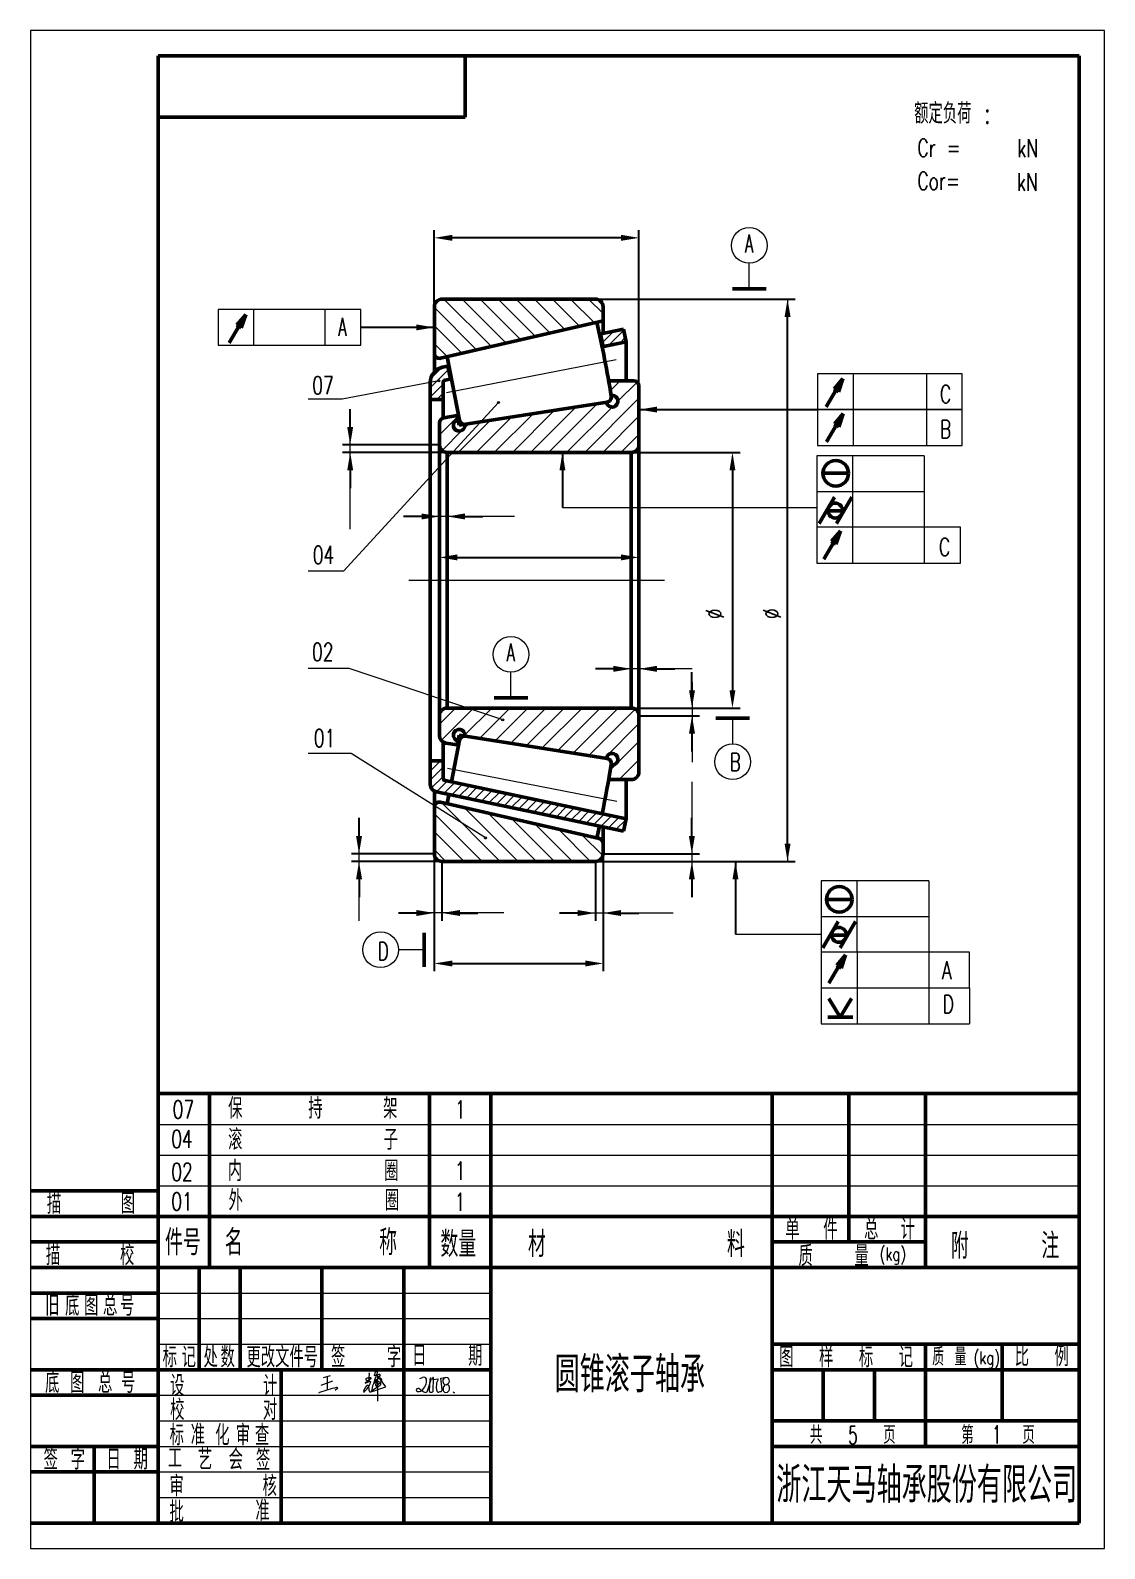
# Model space of a CAD drawing. Extents: x 1 to 543, y -84 to 298.
# Drawn here: x 332.9 to 542.9, y 1.2 to 298.2 of the extents above; entities that cross this region are included whole.
import ezdxf
from ezdxf.enums import TextEntityAlignment as Align

# ---------------------------------------------------------------- set-up
doc = ezdxf.new("R2010")
doc.units = 0
doc.header["$MEASUREMENT"] = 0
doc.layers.get('0').update_dxf_attribs({"linetype": 'CONTINUOUS', "lineweight": 20})
doc.layers.get('DEFPOINTS').update_dxf_attribs({"linetype": 'CONTINUOUS', "lineweight": 20})
for name, color, linetype, lineweight in [('1', 7, 'CONTINUOUS', 50), ('2', 7, 'CONTINUOUS', 15), ('3', 7, 'CONTINUOUS', 20), ('文字', 7, 'CONTINUOUS', 15), ('粗实线', 7, 'CONTINUOUS', 50)]:
    doc.layers.add(name, color=color, linetype=linetype, lineweight=lineweight)
doc.styles.add('HZ', font='txt.shx', dxfattribs={"width": 0.66, "bigfont": 'HZTXT.shx'})
doc.dimstyles.get("Standard").update_dxf_attribs({"dimtxt": 0.18, "dimasz": 0.18, "dimexe": 0.18, "dimexo": 0.0625, "dimgap": 0.09, "dimtad": 0, "dimtih": 1, "dimtoh": 1, "dimdec": 4, "dimzin": 0, "dimdsep": 46, "dimtxsty": 'Standard', "dimcen": 0.09, "dimadec": 0, "dimazin": 0, "dimtfac": 1, "dimtdec": 4, "dimtofl": 0, "dimtmove": 0, "dimatfit": 3, "dimfxl": 0, "dimtolj": 1, "dimtzin": 0, "dimarcsym": 0})
pattern_1 = [(45, (332.865, 1.1812), (-1.767767, 1.767767), [])]
pattern_2 = [(135, (332.865, 1.1812), (-1.767767, -1.767767), [])]

# ---------------------------------------------------------------- blocks, each defined once
blk = doc.blocks.new('BLK', base_point=(1, 0))
for points in [[(0, 0), (1, 0), (0, 0.15), (0, -0.15), (1, 0)], [(0, 0.07), (0.5, 0), (0, -0.07)]]:
    blk.add_lwpolyline(points)
blk = doc.blocks.new('*D11')
at = {"layer": '2', "color": 0, "lineweight": -2}
for p, q in [((412.83, 190.83), (412.83, 196.58)), ((451.83, 190.86), (451.83, 196.58)), ((416.33, 195.08), (448.33, 195.08))]:
    blk.add_line(p, q, dxfattribs=at)
at = {"layer": '2', "color": 0}
for points in [[(416.33, 195.66), (416.33, 194.5), (412.83, 195.08)], [(448.33, 195.66), (448.33, 194.5), (451.83, 195.08)]]:
    blk.add_solid(points, dxfattribs=at)
at = {"layer": 'DEFPOINTS', "color": 0}
for p in [(451.83, 195.08), (412.83, 190.83), (451.83, 190.86)]:
    blk.add_point(p, dxfattribs=at)
blk = doc.blocks.new('*D12')
at = {"layer": '2', "color": 0, "lineweight": -2}
for p, q in [((443.33, 245.61), (482.38, 245.61)), ((480.88, 139.11), (480.88, 242.11)), ((443.33, 135.61), (482.38, 135.61))]:
    blk.add_line(p, q, dxfattribs=at)
at = {"layer": '2', "color": 0}
for points in [[(480.3, 242.11), (481.47, 242.11), (480.88, 245.61)], [(480.3, 139.11), (481.47, 139.11), (480.88, 135.61)]]:
    blk.add_solid(points, dxfattribs=at)
at = {"layer": 'DEFPOINTS', "color": 0}
for p in [(443.33, 245.61), (480.88, 245.61), (443.33, 135.61)]:
    blk.add_point(p, dxfattribs=at)
blk = doc.blocks.new('*D13')
at = {"layer": '2', "color": 0, "lineweight": -2}
for p, q in [((397.11, 140.61), (397.11, 144.11)), ((411.83, 137.11), (395.61, 137.11)), ((413.33, 135.61), (395.61, 135.61)), ((397.11, 132.11), (397.11, 128.61))]:
    blk.add_line(p, q, dxfattribs=at)
at = {"layer": '2', "color": 0}
for points in [[(396.53, 140.61), (397.7, 140.61), (397.11, 137.11)], [(396.53, 132.11), (397.7, 132.11), (397.11, 135.61)]]:
    blk.add_solid(points, dxfattribs=at)
at = {"layer": 'DEFPOINTS', "color": 0}
for p in [(411.83, 137.11), (397.11, 135.61), (413.33, 135.61)]:
    blk.add_point(p, dxfattribs=at)
blk = doc.blocks.new('*D14')
at = {"layer": '2', "color": 0, "lineweight": -2}
for p, q in [((411.83, 137.11), (411.83, 114.15)), ((444.83, 137.11), (444.83, 114.15)), ((415.33, 115.65), (441.33, 115.65))]:
    blk.add_line(p, q, dxfattribs=at)
at = {"layer": '2', "color": 0}
for points in [[(415.33, 116.23), (415.33, 115.06), (411.83, 115.65)], [(441.33, 116.23), (441.33, 115.06), (444.83, 115.65)]]:
    blk.add_solid(points, dxfattribs=at)
at = {"layer": 'DEFPOINTS', "color": 0}
for p in [(411.83, 137.11), (444.83, 137.11), (444.83, 115.65)]:
    blk.add_point(p, dxfattribs=at)
blk = doc.blocks.new('*D15')
at = {"layer": '2', "color": 0, "lineweight": -2}
for p, q in [((411.83, 137.11), (411.83, 124.02)), ((413.33, 135.61), (413.33, 124.02)), ((408.33, 125.52), (404.83, 125.52)), ((416.83, 125.52), (420.33, 125.52))]:
    blk.add_line(p, q, dxfattribs=at)
at = {"layer": '2', "color": 0}
for points in [[(408.33, 126.11), (408.33, 124.94), (411.83, 125.52)], [(416.83, 126.11), (416.83, 124.94), (413.33, 125.52)]]:
    blk.add_solid(points, dxfattribs=at)
at = {"layer": 'DEFPOINTS', "color": 0}
for p in [(411.83, 137.11), (413.33, 135.61), (413.33, 125.52)]:
    blk.add_point(p, dxfattribs=at)
blk = doc.blocks.new('*D16')
at = {"layer": '2', "color": 0, "lineweight": -2}
for p, q in [((444.83, 137.11), (444.83, 124.01)), ((443.33, 135.61), (443.33, 124.01)), ((439.83, 125.51), (436.33, 125.51)), ((448.33, 125.51), (451.83, 125.51))]:
    blk.add_line(p, q, dxfattribs=at)
at = {"layer": '2', "color": 0}
for points in [[(439.83, 126.1), (439.83, 124.93), (443.33, 125.51)], [(448.33, 126.1), (448.33, 124.93), (444.83, 125.51)]]:
    blk.add_solid(points, dxfattribs=at)
at = {"layer": 'DEFPOINTS', "color": 0}
for p in [(444.83, 137.11), (443.33, 135.61), (444.83, 125.51)]:
    blk.add_point(p, dxfattribs=at)
blk = doc.blocks.new('*D17')
at = {"layer": '2', "color": 0, "lineweight": -2}
for p, q in [((462.18, 140.61), (462.18, 144.11)), ((444.83, 137.11), (463.68, 137.11)), ((443.33, 135.61), (463.68, 135.61)), ((462.18, 132.11), (462.18, 128.61))]:
    blk.add_line(p, q, dxfattribs=at)
at = {"layer": '2', "color": 0}
for points in [[(461.59, 140.61), (462.76, 140.61), (462.18, 137.11)], [(461.59, 132.11), (462.76, 132.11), (462.18, 135.61)]]:
    blk.add_solid(points, dxfattribs=at)
at = {"layer": 'DEFPOINTS', "color": 0}
for p in [(444.83, 137.11), (443.33, 135.61), (462.18, 135.61)]:
    blk.add_point(p, dxfattribs=at)
blk = doc.blocks.new('*D18')
at = {"layer": '2', "color": 0, "lineweight": -2}
for p, q in [((446.83, 173.29), (443.33, 173.29)), ((450.33, 165.61), (450.33, 174.79)), ((451.83, 164.11), (451.83, 174.79)), ((455.33, 173.29), (458.83, 173.29))]:
    blk.add_line(p, q, dxfattribs=at)
at = {"layer": '2', "color": 0}
for points in [[(446.83, 173.87), (446.83, 172.7), (450.33, 173.29)], [(455.33, 173.87), (455.33, 172.7), (451.83, 173.29)]]:
    blk.add_solid(points, dxfattribs=at)
at = {"layer": 'DEFPOINTS', "color": 0}
for p in [(451.83, 173.29), (450.33, 165.61), (451.83, 164.11)]:
    blk.add_point(p, dxfattribs=at)
blk = doc.blocks.new('*D19')
at = {"layer": '2', "color": 0, "lineweight": -2}
for p, q in [((462.2, 169.11), (462.2, 172.61)), ((450.4, 165.61), (463.7, 165.61)), ((451.83, 164.11), (463.7, 164.11)), ((462.2, 160.61), (462.2, 157.11))]:
    blk.add_line(p, q, dxfattribs=at)
at = {"layer": '2', "color": 0}
for points in [[(461.62, 169.11), (462.79, 169.11), (462.2, 165.61)], [(461.62, 160.61), (462.79, 160.61), (462.2, 164.11)]]:
    blk.add_solid(points, dxfattribs=at)
at = {"layer": 'DEFPOINTS', "color": 0}
for p in [(450.4, 165.61), (451.83, 164.11), (462.2, 164.11)]:
    blk.add_point(p, dxfattribs=at)
blk = doc.blocks.new('*D20')
at = {"layer": '2', "color": 0, "lineweight": -2}
for p, q in [((450.4, 215.61), (471.61, 215.61)), ((470.11, 212.11), (470.11, 169.11)), ((450.4, 165.61), (471.61, 165.61))]:
    blk.add_line(p, q, dxfattribs=at)
at = {"layer": '2', "color": 0}
for points in [[(469.53, 212.11), (470.69, 212.11), (470.11, 215.61)], [(469.53, 169.11), (470.69, 169.11), (470.11, 165.61)]]:
    blk.add_solid(points, dxfattribs=at)
at = {"layer": 'DEFPOINTS', "color": 0}
for p in [(450.4, 215.61), (450.4, 165.61), (470.11, 165.61)]:
    blk.add_point(p, dxfattribs=at)
blk = doc.blocks.new('*D21')
at = {"layer": '2', "color": 0, "lineweight": -2}
for p, q in [((395.39, 220.61), (395.39, 224.11)), ((412.83, 217.11), (393.89, 217.11)), ((414.33, 215.61), (393.89, 215.61)), ((395.39, 212.11), (395.39, 208.61))]:
    blk.add_line(p, q, dxfattribs=at)
at = {"layer": '2', "color": 0}
for points in [[(394.8, 220.61), (395.97, 220.61), (395.39, 217.11)], [(394.8, 212.11), (395.97, 212.11), (395.39, 215.61)]]:
    blk.add_solid(points, dxfattribs=at)
at = {"layer": 'DEFPOINTS', "color": 0}
for p in [(412.83, 217.11), (395.39, 215.61), (414.33, 215.61)]:
    blk.add_point(p, dxfattribs=at)
blk = doc.blocks.new('*D22')
at = {"layer": '2', "color": 0, "lineweight": -2}
for p, q in [((412.83, 217.11), (412.83, 201.59)), ((414.33, 215.61), (414.33, 201.59)), ((409.33, 203.09), (405.83, 203.09)), ((417.83, 203.09), (421.33, 203.09))]:
    blk.add_line(p, q, dxfattribs=at)
at = {"layer": '2', "color": 0}
for points in [[(409.33, 203.68), (409.33, 202.51), (412.83, 203.09)], [(417.83, 203.68), (417.83, 202.51), (414.33, 203.09)]]:
    blk.add_solid(points, dxfattribs=at)
at = {"layer": 'DEFPOINTS', "color": 0}
for p in [(412.83, 217.11), (414.33, 215.61), (414.33, 203.09)]:
    blk.add_point(p, dxfattribs=at)
blk = doc.blocks.new('*D23')
at = {"layer": '2', "color": 0, "lineweight": -2}
for p, q in [((411.83, 236.87), (411.83, 259.1)), ((451.83, 226.22), (451.83, 259.1)), ((448.33, 257.6), (415.33, 257.6))]:
    blk.add_line(p, q, dxfattribs=at)
at = {"layer": '2', "color": 0}
for points in [[(415.33, 258.18), (415.33, 257.01), (411.83, 257.6)], [(448.33, 258.18), (448.33, 257.01), (451.83, 257.6)]]:
    blk.add_solid(points, dxfattribs=at)
at = {"layer": 'DEFPOINTS', "color": 0}
for p in [(411.83, 257.6), (411.83, 236.87), (451.83, 226.22)]:
    blk.add_point(p, dxfattribs=at)

msp = doc.modelspace()

# ---------------------------------------------------------------- hatches: boundary and pattern name
at = {"layer": '2'}
h = msp.add_hatch(dxfattribs=at)
h.set_pattern_fill('ANSI31', color=256, scale=20, angle=90, style=0)
h.set_pattern_definition(pattern_2)
h.paths.add_polyline_path([(413.33468, 245.61316, 0.414213562), (411.83468, 244.11316), (411.83468, 235.00077, 0.184442026), (412.08922, 234.33422), (414.39799, 234.33422), (444.83468, 241.33467), (444.83468, 244.11316, 0.414213562), (443.33468, 245.61316)])
h = msp.add_hatch(dxfattribs=at)
h.set_pattern_fill('ANSI31', color=256, scale=20, style=0)
h.set_pattern_definition(pattern_1)
h.paths.add_polyline_path([(417.80461, 221.09676, -0.746675867), (415.83989, 220.16143), (412.96665, 216.49794, 0.295196801), (414.33468, 215.61316), (450.33468, 215.61316, 0.414213562), (451.83468, 217.11316), (451.83468, 228.61316, 0.414213562), (450.83468, 229.61316), (445.91912, 229.61316, -0.003225136), (446.40378, 226.75108, -2.433088025), (445.47175, 225.45557)])
h.paths.add_polyline_path([(415.83989, 220.16143, -0.58323559), (416.46808, 222.03425), (416.31734, 222.81316), (413.67902, 222.3974, 0.369141045), (412.83468, 221.40959), (412.83468, 217.11316, 0.106049598), (412.96665, 216.49794)])
h = msp.add_hatch(dxfattribs=at)
h.set_pattern_fill('ANSI31', color=256, scale=20, style=0)
h.set_pattern_definition(pattern_1)
h.paths.add_polyline_path([(445.47175, 155.77076, -2.433088025), (446.40378, 154.47524, -0.003225136), (445.91912, 151.61316), (450.33468, 151.61316, 0.414213562), (451.83468, 153.11316), (451.83468, 164.11316, 0.414213562), (450.33468, 165.61316), (418.35077, 165.61316), (425.01134, 163.37914, -0.849998862), (425.40096, 163.31554, -1), (425.00096, 163.31554, -0.081081746), (425.01134, 163.37914), (418.35077, 165.61316), (414.33468, 165.61316, 0.414213562), (412.83468, 164.11316), (412.83468, 160.24411, 0.369141045), (414.10118, 158.76239), (416.31734, 158.41316), (416.46808, 159.19208, -2.355860131), (417.80461, 160.12957)])
h = msp.add_hatch(dxfattribs=at)
h.set_pattern_fill('ANSI31', color=256, scale=20, angle=90, style=0)
h.set_pattern_definition(pattern_2)
h.paths.add_polyline_path([(413.05883, 147.20011, 0.409022326), (411.86426, 146.46697), (421.66561, 140.30552, -7.080668417), (421.63493, 140.19908, -0.141229604), (421.66561, 140.30552), (411.86426, 146.46697, 0.061031881), (411.83468, 146.22555), (411.83468, 137.11316, 0.414213562), (413.33468, 135.61316), (443.33468, 135.61316, 0.414213562), (444.83468, 137.11316), (444.83468, 139.09555, 0.349446823), (444.05883, 140.0701)])

# ---------------------------------------------------------------- linework, layer by layer
for p, q in [((400.28743, 35.67486), (400.04989, 35.04575)), ((389.69673, 33.16459), (391.98311, 33.99948)), ((390.19467, 34.64511), (391.55015, 35.03302)), ((390.88269, 34.90427), (390.9076, 32.22122)), ((399.47554, 34.45969), (398.32317, 33.56028)), ((398.32317, 33.56028), (399.19019, 33.87836)), ((398.95971, 33.79062), (398.46584, 34.18548)), ((399.11161, 35.43746), (398.95971, 33.79062)), ((399.68665, 31.91165), (402.34761, 32.8337)), ((400.04989, 35.04575), (400.28743, 35.1051)), ((400.29168, 33.68095), (400.22413, 33.64719)), ((401.23574, 35.10759), (400.29168, 33.68095)), ((400.71411, 35.04137), (400.71607, 33.63928)), ((402.34761, 32.8337), (400.71411, 35.04137)), ((400.71607, 33.63928), (400.715, 30.00584)), ((401.16084, 35.01692), (401.16084, 35.01692)), ((408.9743, 34.43929), (409.51652, 34.65604)), ((410.40058, 31.84726), (411.27812, 34.47833)), ((410.96183, 34.29295), (410.83407, 32.04939)), ((411.01658, 34.40239), (410.96183, 34.29295)), ((411.27812, 34.47833), (411.13186, 34.52705)), ((411.49111, 34.56656), (411.49111, 34.34767)), ((411.49111, 34.34767), (411.60061, 34.23823)), ((411.58236, 31.97643), (411.63712, 34.60304)), ((411.60061, 34.23823), (412.49492, 34.36591)), ((412.2394, 33.47214), (412.22115, 32.5966)), ((412.51317, 34.11055), (412.29416, 33.76398)), ((413.13371, 34.51184), (414.00487, 34.68615)), ((413.33447, 32.23179), (413.13371, 34.51184)), ((357.86488, 31.18117), (422.86483, 31.18117)), ((389.25159, 31.67646), (389.38772, 31.72617)), ((392.92089, 32.47524), (392.44335, 32.10403)), ((413.20671, 31.99467), (413.33447, 32.23179)), ((413.58093, 32.41951), (413.56089, 32.18419)), ((415.48809, 31.83051), (415.76186, 31.66634)), ((357.86488, 26.18117), (422.86483, 26.18117)), ((357.86488, 21.18117), (422.86483, 21.18117)), ((357.86488, 16.18117), (422.86483, 16.18117)), ((357.86488, 11.18117), (422.86483, 11.18117))]:
    msp.add_line(p, q)
for centre, radius, start, end in [((418.61925, 27.69669), 19.57483, 155.9855785, 167.0616906), ((400.56061, 35.5517), 0.29965, 104.5678325, 155.7329048), ((400.58478, 35.71375), 0.16213, 341.7540804, 127.8769993), ((392.81621, 32.56505), 0.13793, 319.371577, 130.6622652), ((400.34568, 31.35255), 2.42292, 137.0124048, 164.1275062), ((395.2839, 35.08607), 4.3238, 311.0887327, 341.1893868), ((398.55706, 34.29957), 0.14607, 108.9005078, 231.3566021), ((399.87783, 30.44203), 4.22345, 98.0146679, 108.9005078), ((398.7847, 32.87806), 0.24637, 50.3483882, 149.0956111), ((396.52972, 32.16548), 2.57541, 357.3547718, 20.5080306), ((398.95484, 35.41416), 0.15849, 8.4525573, 75.2151914), ((399.2416, 33.73822), 0.14927, 25.1165159, 110.1466896), ((399.3118, 34.46206), 0.16376, 359.1714359, 98.0146679), ((399.25978, 33.74674), 0.1292, 334.8834841, 25.1165159), ((412.69129, 14.36841), 21.95004, 121.6827134, 126.7739565), ((400.16914, 33.75723), 0.12301, 142.0603178, 296.5518119), ((401.5251, 32.70013), 1.84234, 97.9202994, 142.0603178), ((399.72484, 38.04966), 2.99782, 280.8166613, 287.7523891), ((400.89892, 33.15399), 0.55875, 146.2303749, 188.9941729), ((400.50147, 33.17068), 0.18621, 213.9675398, 354.8577194), ((401.00471, 33.21312), 0.62325, 92.3396666, 156.205066), ((400.27314, 37.75041), 2.58187, 278.1438691, 288.0077035), ((376.28854, 63.07936), 38.611, 309.1906386, 310.6533732), ((400.95594, 33.41475), 0.42174, 299.3725836, 86.8302727), ((401.09437, 35.14898), 0.14785, 296.7181922, 98.9713927), ((401.12315, 34.10135), 0.44869, 315.4460481, 70.7292572), ((406.7501, 34.86509), 3.78708, 312.8995645, 332.460007), ((409.78075, 34.18072), 0.54383, 16.1691007, 119.0694681), ((408.37944, 34.01547), 1.94953, 332.460007, 9.3488615), ((411.10241, 34.43865), 0.09318, 71.5750642, 202.902758), ((411.50687, 34.60222), 0.039, 246.154342, 1.1941956), ((411.59149, 34.60399), 0.04564, 358.8058044, 181.1941956), ((412.63412, 33.54914), 0.40216, 147.7091488, 191.0392829), ((412.5045, 34.29877), 0.06783, 339.2267202, 98.1253977), ((414.55945, 33.51926), 2.12999, 159.2267202, 163.8830539), ((414.31328, 33.93944), 0.81759, 126.6989745, 245.1596607), ((414.23356, 32.56017), 0.68974, 41.1882349, 195.3508845), ((414.12945, 33.84149), 0.81279, 70.3740262, 112.022584), ((413.45775, 34.85352), 1.75416, 293.5900447, 317.5757868), ((414.00333, 33.92399), 0.79113, 341.2844619, 59.7018298), ((413.75769, 32.62758), 1.06748, 307.1571451, 21.2451227), ((397.49719, 9.40923), 23.74467, 101.5909492, 109.9700076), ((397.65727, 31.94135), 0.36541, 348.9199235, 11.6616905), ((398.07908, 31.87005), 0.06322, 179.0259282, 317.3946354), ((399.41832, 32.09497), 0.31961, 188.7008982, 224.456308), ((399.30043, 31.97929), 0.15444, 224.456308, 309.5217625), ((399.12088, 32.19694), 0.4366, 309.5217625, 344.3994333), ((399.64295, 32.01609), 0.11321, 215.420078, 292.7068906), ((408.67105, 32.10376), 0.43642, 39.2816282, 162.217783), ((408.66077, 32.32719), 0.41519, 192.5394353, 247.1048652), ((408.80065, 32.65841), 0.77474, 247.1048652, 312.8995645), ((410.9633, 34.35479), 2.77837, 225.2955946, 244.4912331), ((410.08369, 32.29437), 0.54802, 234.6730877, 305.3269123), ((411.11672, 32.03329), 0.28311, 176.7408638, 283.0907307), ((396.64023, 94.28793), 64.19874, 283.0907307, 283.3751901), ((411.46276, 31.94973), 0.12255, 283.3751901, 12.5835602), ((413.57389, 32.5684), 1.35303, 178.8058266, 208.5522016), ((412.62519, 32.05218), 0.27298, 208.5522016, 288.9694749), ((413.37193, 29.87975), 2.02421, 97.8002648, 108.9694749), ((413.07982, 32.01213), 0.12809, 277.8002648, 352.1658628), ((414.08781, 32.25302), 0.53352, 161.8165184, 240.4493659), ((414.12945, 32.54239), 0.81279, 247.977416, 289.6259738)]:
    msp.add_arc(centre, radius, start, end)
at = {"layer": '1'}
for p, q in [((357.86488, 293.18117), (357.86488, 6.18117)), ((537.86488, 293.18117), (357.86488, 293.18117)), ((417.86488, 281.18117), (417.86488, 293.18117)), ((537.86488, 6.18117), (537.86488, 293.18117)), ((357.86488, 281.18117), (417.86488, 281.18117)), ((411.83468, 231.36918), (411.83468, 244.11316)), ((413.33468, 245.61316), (443.33468, 245.61316)), ((444.83468, 244.11316), (444.83468, 238.87583)), ((374.9688, 242.57544), (371.71386, 237.0456)), ((373.24438, 240.56369), (374.9688, 242.57544)), ((374.9688, 242.57544), (374.08983, 239.97234)), ((444.83468, 241.33467), (413.05883, 234.02622)), ((374.08983, 239.97234), (373.24438, 240.56369)), ((444.12084, 238.72562), (448.81383, 239.71316)), ((444.84812, 236.32709), (444.33332, 238.77351)), ((448.81383, 239.71316), (449.32863, 237.26674)), ((449.32863, 237.26674), (444.64278, 236.27578)), ((449.32863, 237.26674), (449.32863, 229.61316)), ((413.41615, 232.26446), (414.69085, 232.53269)), ((414.34459, 234.32194), (416.74716, 221.90717)), ((415.00176, 230.04655), (414.48697, 232.49297)), ((411.03391, 225.96316), (411.03391, 229.32875)), ((413.53391, 229.29157), (413.53391, 225.96316)), ((415.17259, 230.04344), (413.93046, 229.78075)), ((450.83468, 229.61316), (445.91908, 229.61316)), ((491.7037, 230.0492), (488.44876, 224.51936)), ((489.97928, 228.03745), (491.7037, 230.0492)), ((491.7037, 230.0492), (490.82473, 227.4461)), ((413.53391, 225.96316), (411.03391, 225.96316)), ((411.03391, 225.96316), (411.03391, 150.68037)), ((413.53391, 225.96316), (413.53391, 222.37454)), ((451.83468, 153.11316), (451.83468, 228.61316)), ((490.82473, 227.4461), (489.97928, 228.03745)), ((416.31734, 222.81316), (413.67902, 222.3974)), ((416.68368, 220.92016), (416.31734, 222.81316)), ((445.59317, 225.4747), (416.68368, 220.92016)), ((491.77876, 223.22209), (488.52382, 217.69225)), ((490.05434, 221.21034), (491.77876, 223.22209)), ((491.77876, 223.22209), (490.89979, 220.61898)), ((412.83468, 221.40959), (412.83468, 160.24411)), ((490.89979, 220.61898), (490.05434, 221.21034)), ((414.33468, 165.61316), (414.33468, 215.61316)), ((414.33468, 215.61316), (450.33468, 215.61316)), ((450.33468, 165.61316), (450.33468, 215.61316)), ((487.80217, 211.53145), (492.80217, 211.53145)), ((487.04755, 201.68319), (490.04957, 206.88283)), ((490.45571, 201.68319), (493.45773, 206.88283)), ((488.76525, 204.21428), (491.67137, 204.21428)), ((491.20629, 200.28344), (487.95135, 194.7536)), ((489.48187, 198.27169), (491.20629, 200.28344)), ((491.20629, 200.28344), (490.32732, 197.68034)), ((490.32732, 197.68034), (489.48187, 198.27169)), ((414.33468, 165.61316), (450.33468, 165.61316)), ((413.53391, 155.26316), (413.53391, 158.97574)), ((416.31734, 158.41316), (414.10118, 158.76239)), ((415.17259, 151.18289), (416.74716, 159.31915)), ((416.68368, 160.30616), (416.31734, 158.41316)), ((445.59317, 155.75163), (416.68368, 160.30616)), ((411.03391, 155.26316), (411.03391, 150.68037)), ((413.53391, 155.26316), (411.03391, 155.26316)), ((413.53391, 151.93475), (413.53391, 155.26316)), ((450.33468, 151.61316), (445.91908, 151.61316)), ((449.32863, 143.95958), (449.32863, 151.61316)), ((411.83468, 149.35331), (411.83468, 137.11316)), ((412.22503, 149.21252), (448.81383, 141.51316)), ((449.32863, 143.95958), (413.93046, 151.44557)), ((414.34459, 146.90438), (414.69085, 148.69363)), ((444.05883, 140.0701), (413.05883, 147.20011)), ((448.81383, 141.51316), (449.32863, 143.95958)), ((444.83468, 137.11316), (444.83468, 142.35049)), ((413.33468, 135.61316), (443.33468, 135.61316)), ((488.49532, 128.1893), (493.49532, 128.1893)), ((487.75572, 118.68478), (490.75773, 123.88442)), ((491.16388, 118.68478), (494.1659, 123.88442)), ((409.83468, 121.66791), (409.83468, 115.00091)), ((489.47342, 121.21588), (492.37954, 121.21588)), ((492.2314, 117.31473), (488.97646, 111.78489)), ((490.50697, 115.30298), (492.2314, 117.31473)), ((492.2314, 117.31473), (491.35242, 114.71163)), ((491.35242, 114.71163), (490.50697, 115.30298)), ((488.98092, 108.82105), (491.19516, 105.13941)), ((491.19516, 105.13941), (493.39438, 108.82105)), ((488.75574, 105.13941), (493.63457, 105.13941)), ((357.86488, 90.18117), (537.86488, 90.18117)), ((367.86488, 90.18117), (367.86488, 56.18117)), ((410.86488, 90.18117), (410.86488, 56.18117)), ((422.86488, 90.18117), (422.86488, 56.18117)), ((477.86488, 90.18117), (477.86488, 6.18117)), ((492.86488, 90.18117), (492.86488, 61.18117)), ((507.86488, 90.18117), (507.86488, 56.18117)), ((332.86488, 71.18117), (357.86488, 71.18117)), ((332.86488, 66.18117), (357.86488, 66.18117)), ((357.86488, 66.18117), (537.86488, 66.18117)), ((332.86488, 61.18117), (357.86488, 61.18117)), ((477.86488, 61.18117), (507.86488, 61.18117)), ((332.86488, 56.18117), (357.86488, 56.18117)), ((357.86488, 56.18117), (537.86488, 56.18117)), ((365.86488, 56.18117), (365.86488, 36.18117)), ((373.86488, 56.18117), (373.86488, 36.18117)), ((389.86488, 56.18117), (389.86488, 36.18117)), ((405.86488, 56.18117), (405.86488, 36.18117)), ((422.86483, 56.18117), (422.86483, 6.18117)), ((332.86488, 51.18117), (357.86488, 51.18117)), ((332.86488, 46.18117), (357.86488, 46.18117)), ((477.86488, 41.18117), (537.86488, 41.18117)), ((507.86488, 41.18117), (507.86488, 21.18117)), ((522.86488, 41.18117), (522.86488, 26.18117)), ((332.86488, 36.18117), (357.86488, 36.18117)), ((357.86488, 36.18117), (417.86488, 36.18117)), ((477.86488, 36.18117), (537.86488, 36.18117)), ((487.86488, 36.18117), (487.86488, 26.18117)), ((497.86488, 36.18117), (497.86488, 26.18117)), ((332.86488, 31.18117), (357.86488, 31.18117)), ((477.86488, 26.18117), (537.86488, 26.18117)), ((332.86488, 21.18117), (357.86488, 21.18117)), ((345.36488, 21.18117), (345.36488, 6.18117)), ((477.86488, 21.18117), (537.86488, 21.18117)), ((332.86488, 16.18117), (357.86488, 16.18117)), ((332.86488, 6.18117), (537.86488, 6.18117))]:
    msp.add_line(p, q, dxfattribs=at)
for centre, radius in [((490.30217, 211.53145), 2.5), ((490.21831, 204.24052), 1.45329), ((490.99532, 128.1893), 2.5), ((490.92648, 121.24211), 1.45329)]:
    msp.add_circle(centre, radius, dxfattribs=at)
for centre, radius, start, end in [((413.33468, 244.11316), 1.5, 90, 180), ((443.33468, 244.11316), 1.5, 0, 90), ((224.30662, 190.61316), 225.018, 9.2085725, 12.9527778), ((412.83468, 235.00077), 1, 180, 282.9527778), ((414.03391, 229.32875), 3, 101.8833333, 180), ((414.03391, 229.29157), 0.5, 101.9409473, 180), ((450.83468, 228.61316), 1, 0, 90), ((446.59268, 225.63216), 1.13475, 188.9530495, 99.5823339), ((445.43755, 226.46251), 1, 278.9530495, 9.2085725), ((413.83468, 221.40959), 1, 98.9553068, 180), ((416.68368, 220.92016), 1.13475, 100.9527778, 8.9530495), ((417.72894, 222.09717), 1, 190.9527778, 278.9530495), ((414.33468, 217.11316), 1.5, 180, 270), ((450.33468, 217.11316), 1.5, 270, 0), ((414.33468, 164.11316), 1.5, 90, 180), ((450.33468, 164.11316), 1.5, 360, 90), ((416.68368, 160.30616), 1.13475, 351.0469505, 259.0472222), ((414.33468, 160.24411), 1.5, 180, 261.0446932), ((417.72894, 159.12915), 1, 81.0469505, 169.0472222), ((224.30662, 190.61316), 225.018, 348.2917242, 350.7914275), ((446.59268, 155.59416), 1.13475, 260.4176661, 171.0469505), ((445.43755, 154.76381), 1, 350.7914275, 81.0469505), ((414.03391, 151.93475), 0.5, 180, 258.0590527), ((450.33468, 153.11316), 1.5, 270, 0), ((412.53391, 150.68037), 1.5, 180, 258.1166667), ((412.83468, 146.22555), 1, 77.0472222, 180), ((224.30662, 190.61316), 225.018, 347.0472222, 347.6539238), ((443.83468, 139.09555), 1, 0, 77.0472222), ((413.33468, 137.11316), 1.5, 180, 270), ((443.33468, 137.11316), 1.5, 270, 0)]:
    msp.add_arc(centre, radius, start, end, dxfattribs=at)
at = {"layer": '2'}
for p, q in [((332.86488, 298.18117), (332.86488, 1.18117)), ((542.86488, 298.18117), (332.86488, 298.18117)), ((542.86488, 1.18117), (542.86488, 298.18117)), ((473.40572, 247.61316), (473.40572, 252.61316)), ((473.40572, 247.61316), (470.10572, 247.61316)), ((369.5708, 243.5744), (369.5708, 236.5744)), ((397.43462, 243.5744), (369.5708, 243.5744)), ((376.5708, 236.5744), (376.5708, 243.5744)), ((390.43462, 243.5744), (390.43462, 236.5744)), ((397.43462, 236.5744), (397.43462, 243.5744)), ((443.33468, 245.61316), (482.38927, 245.61316)), ((480.88927, 245.61316), (480.88927, 135.61316)), ((411.83468, 240.0744), (397.43462, 240.0744)), ((444.37266, 238.58655), (444.61591, 238.8298)), ((444.67998, 237.1261), (446.85481, 239.30093)), ((445.85346, 236.53181), (448.85224, 239.5306)), ((448.09534, 237.00593), (449.15957, 238.07015)), ((369.5708, 236.5744), (397.43462, 236.5744)), ((411.03391, 228.22877), (414.62798, 231.82284)), ((411.13379, 230.09642), (413.26624, 232.22887)), ((412.72924, 229.61746), (393.79186, 226.01014)), ((411.03391, 226.461), (413.53391, 228.961)), ((414.42445, 229.85154), (414.9353, 230.36239)), ((515.04273, 230.99795), (486.74357, 230.99795)), ((486.74357, 230.99795), (486.74357, 223.99795)), ((493.74357, 223.99795), (493.74357, 230.99795)), ((508.04273, 230.99795), (508.04273, 223.99795)), ((515.04273, 223.99795), (515.04273, 230.99795)), ((393.79186, 226.01014), (387.18343, 226.01014)), ((412.30384, 225.96316), (413.53391, 227.19323)), ((394.05595, 192.38603), (424.37732, 225.40012)), ((486.74357, 223.99795), (451.83468, 223.99795)), ((515.04273, 223.99795), (486.74357, 223.99795)), ((486.74357, 223.99795), (515.04273, 223.99795)), ((486.74357, 223.99795), (486.74357, 216.99795)), ((493.74357, 216.99795), (493.74357, 223.99795)), ((508.04273, 223.99795), (508.04273, 216.99795)), ((515.04273, 216.99795), (515.04273, 223.99795)), ((395.38722, 200.6384), (395.38722, 222.10688)), ((412.83468, 217.11316), (393.88722, 217.11316)), ((486.74357, 216.99795), (515.04273, 216.99795)), ((414.32822, 215.61318), (393.88722, 215.61318)), ((436.87425, 215.61316), (436.87425, 204.81797)), ((450.33468, 215.61316), (471.6108, 215.61316)), ((486.6355, 214.96827), (486.6355, 193.96827)), ((507.5836, 214.96827), (486.6355, 214.96827)), ((493.6355, 193.96827), (493.6355, 214.96827)), ((507.5836, 214.96827), (507.5836, 193.96827)), ((486.6355, 207.96827), (507.5836, 207.96827)), ((427.50327, 203.09234), (406.88892, 203.09234)), ((436.87425, 204.81797), (486.6355, 204.81797)), ((514.66348, 200.96827), (486.6355, 200.96827)), ((514.66348, 193.96827), (514.66348, 200.96827)), ((486.6355, 193.96827), (514.66348, 193.96827)), ((394.05595, 192.38603), (387.18343, 192.38603)), ((395.20648, 173.37601), (387.18343, 173.37601)), ((425.20096, 163.31554), (395.20648, 173.37601)), ((426.80969, 167.61316), (426.80969, 172.61316)), ((462.26056, 173.28697), (444.36398, 173.28697)), ((462.20472, 170.67177), (462.20472, 155.00166)), ((426.80969, 167.61316), (423.50969, 167.61316)), ((450.33468, 165.61316), (471.6108, 165.61316)), ((451.83468, 164.11316), (463.67735, 164.11316)), ((470.14861, 163.61316), (466.84861, 163.61316)), ((470.14861, 163.61316), (470.14861, 158.61316)), ((395.56557, 156.71284), (387.18343, 156.71284)), ((421.83493, 140.19908), (395.56557, 156.71284)), ((411.03391, 153.29148), (413.0056, 155.26316)), ((411.03391, 155.05924), (411.23783, 155.26316)), ((411.03391, 151.52371), (413.53391, 154.02371)), ((411.22525, 149.94728), (413.53391, 152.25594)), ((412.25248, 149.20674), (414.42173, 151.376)), ((413.71292, 148.89942), (415.85259, 151.03908)), ((415.17337, 148.5921), (417.31177, 150.7305)), ((416.63382, 148.28478), (418.77095, 150.42191)), ((418.09426, 147.97746), (420.23013, 150.11332)), ((419.55471, 147.67014), (421.68931, 149.80474)), ((421.01516, 147.36282), (423.14849, 149.49615)), ((422.4756, 147.0555), (424.60767, 149.18756)), ((423.93605, 146.74818), (426.06685, 148.87898)), ((425.39649, 146.44085), (427.52603, 148.57039)), ((462.17735, 151.18288), (462.17735, 129.42704)), ((426.85694, 146.13353), (428.98521, 148.2618)), ((428.31739, 145.82621), (430.44439, 147.95322)), ((429.77783, 145.51889), (431.90357, 147.64463)), ((431.23828, 145.21157), (433.36275, 147.33604)), ((432.69873, 144.90425), (434.82193, 147.02745)), ((434.15917, 144.59693), (436.28111, 146.71887)), ((435.61962, 144.28961), (437.74029, 146.41028)), ((437.08006, 143.98229), (439.19947, 146.10169)), ((438.54051, 143.67497), (440.65865, 145.79311)), ((462.17735, 148.26417), (462.17735, 129.42704)), ((397.11229, 123.99914), (397.11229, 142.60181)), ((440.00096, 143.36765), (442.11783, 145.48452)), ((441.4614, 143.06033), (443.57701, 145.17593)), ((442.92185, 142.75301), (445.03619, 144.86735)), ((444.3823, 142.44569), (446.49537, 144.55876)), ((445.84274, 142.13837), (447.95455, 144.25017)), ((447.30319, 141.83105), (449.30115, 143.829)), ((448.76363, 141.52372), (448.83002, 141.59011)), ((411.83468, 137.11316), (395.61229, 137.11316)), ((411.83468, 137.11349), (411.83468, 114.14817)), ((444.83468, 137.11316), (463.67735, 137.11316)), ((444.83468, 137.11316), (444.83468, 114.14817)), ((413.33468, 135.61316), (395.61229, 135.61316)), ((413.33468, 135.61316), (413.33468, 124.02432)), ((443.33468, 135.61316), (482.38927, 135.61316)), ((443.33468, 135.61316), (443.33468, 124.02432)), ((470.72268, 133.09127), (470.72408, 121.35068)), ((487.4675, 131.83151), (487.4675, 117.83151)), ((508.52783, 131.83151), (487.4675, 131.83151)), ((494.4675, 117.83151), (494.4675, 131.83151)), ((508.52783, 131.83151), (508.52783, 117.83151)), ((425.40163, 125.52432), (405.79155, 125.52432)), ((458.51101, 125.51353), (437.02157, 125.51353)), ((458.51101, 125.51353), (437.02157, 125.51353)), ((487.4675, 124.83151), (508.52783, 124.83151)), ((470.72408, 121.35068), (487.4675, 121.35068)), ((409.83468, 118.33441), (404.83468, 118.33441)), ((487.4675, 117.83151), (487.4675, 110.87309)), ((516.44024, 117.83151), (487.4675, 117.83151)), ((494.4675, 117.83151), (494.4675, 110.87309)), ((508.52783, 117.83151), (508.52783, 110.87309)), ((516.44024, 110.87309), (516.44024, 117.83151)), ((487.4675, 110.87309), (487.4675, 103.87309)), ((487.4675, 110.87309), (516.44024, 110.87309)), ((494.4675, 110.87309), (494.4675, 103.87309)), ((508.52783, 110.87309), (508.52783, 103.87309)), ((516.44024, 110.87309), (516.44024, 103.87309)), ((487.4675, 103.87309), (516.44024, 103.87309)), ((357.86488, 84.18117), (537.86488, 84.18117)), ((357.86488, 78.18117), (537.86488, 78.18117)), ((357.86488, 72.18117), (537.86488, 72.18117)), ((357.86488, 51.18117), (422.86483, 51.18117)), ((357.86488, 46.18117), (422.86483, 46.18117)), ((357.86488, 41.18117), (422.86483, 41.18117)), ((357.86488, 21.18117), (417.86488, 21.18117)), ((332.86488, 1.18117), (542.86488, 1.18117))]:
    msp.add_line(p, q, dxfattribs=at)
for centre, radius in [((473.40572, 256.11316), 3.5), ((412.72924, 229.61746), 0.2), ((424.37732, 225.40012), 0.2), ((426.80969, 176.11316), 3.5), ((425.20096, 163.31554), 0.2), ((470.14861, 155.11316), 3.5), ((421.83493, 140.19908), 0.2), ((401.33468, 118.33441), 3.5)]:
    msp.add_circle(centre, radius, dxfattribs=at)
at = {"layer": '3', "ltscale": 5}
for p, q in [((414.1866, 227.35971), (447.37086, 233.7817)), ((406.83468, 190.61316), (456.83468, 190.61316)), ((414.376, 153.82996), (447.49169, 147.42124))]:
    msp.add_line(p, q, dxfattribs=at)
at = {"layer": '粗实线'}
for p, q in [((470.10572, 247.61316), (476.70572, 247.61316)), ((423.50969, 167.61316), (430.10969, 167.61316)), ((466.84861, 163.61316), (473.44861, 163.61316))]:
    msp.add_line(p, q, dxfattribs=at)
at = {"layer": '粗实线', "lineweight": 50}
for p, q in [((357.86488, 36.18117), (422.86483, 36.18117)), ((381.86483, 6.18117), (381.86483, 36.18117)), ((405.86488, 6.18117), (405.86488, 36.18117))]:
    msp.add_line(p, q, dxfattribs=at)

# ---------------------------------------------------------------- texts
at = {"layer": '2', "style": 'HZ'}
for s, height, width, p in [('额定负荷 :', 4, 0.7, (505.63287, 279.94128)), ('Cr =', 3.5, 0.7, (506.26439, 273.45451)), ('    kN', 3.5, 0.7, (516.28692, 273.36705)), ('Cor=', 3.5, 0.7, (506.26439, 266.97832)), ('     kN', 3.5, 0.7, (513.84898, 266.76281)), ('A', 3.5, 0.6, (472.59005, 254.75677)), ('A', 3.5, 0.6, (393.08419, 238.43027)), ('07', 3.5, 0.7, (387.95614, 226.99631)), ('C', 3.5, 0.7, (510.66723, 225.28556)), ('B', 3.5, 0.7, (510.66055, 218.41652)), ('04', 3.5, 0.7, (388.07571, 193.81579)), ('C', 3.5, 0.7, (510.4728, 195.37497)), ('02', 3.5, 0.7, (387.92837, 174.84151)), ('A', 3.5, 0.6, (425.99402, 174.75677)), ('01', 3.5, 0.7, (388.26744, 157.98176)), ('B', 3.5, 0.7, (469.53966, 153.30155)), ('D', 3.5, 0.7, (400.75262, 116.31252)), ('A', 3.5, 0.7, (511.0941, 112.61013)), ('D', 3.5, 0.7, (511.2142, 105.94386)), ('保', 4, 0.7, (371.52396, 85.30484)), ('持', 4, 0.7, (387.19255, 85.30484)), ('架', 4, 0.7, (401.8234, 85.30484)), ('07', 3.5, 0.7, (360.68173, 85.34059)), ('1', 3.5, 0.7, (415.8594, 85.30484)), ('滚', 4, 0.7, (371.50523, 79.19261)), ('子', 4, 0.7, (401.91911, 79.19261)), ('04', 3.5, 0.7, (360.3965, 79.56792)), ('内', 4, 0.7, (371.46019, 73.08037)), ('圈', 4, 0.7, (402.02419, 73.08037)), ('02', 3.5, 0.7, (360.3965, 73.11612)), ('1', 3.5, 0.7, (415.82643, 73.34845)), ('外', 4, 0.7, (371.61031, 67.3077)), ('圈', 4, 0.7, (402.14429, 67.3077)), ('描', 4, 0.7, (336.09242, 66.68218)), ('图', 4, 0.7, (350.53376, 66.68218)), ('01', 3.5, 0.7, (360.3965, 67.34345)), ('1', 3.5, 0.7, (415.80848, 67.23622)), ('单', 4, 0.7, (480.44578, 61.63878)), ('件', 4, 0.7, (487.86161, 61.63878)), ('总', 4, 0.7, (495.84788, 61.63878)), ('计', 4, 0.7, (502.97848, 61.63878)), ('件号', 5, 0.7, (359.19556, 58.56828)), ('名', 5, 0.7, (370.88974, 58.56828)), ('称', 5, 0.7, (401.04843, 58.56828)), ('数量', 5, 0.7, (413.02784, 58.22871)), ('材', 5, 0.7, (430.14128, 58.22871)), ('料', 5, 0.7, (469.03682, 58.22871)), ('附', 5, 0.7, (512.8112, 57.88914)), ('注', 5, 0.7, (530.49509, 57.88914)), ('描', 4, 0.7, (335.89726, 56.62383)), ('校', 4, 0.7, (350.38364, 56.62383)), ('质   量', 4, 0.7, (483.02781, 56.43793)), ('旧', 4, 0.7, (335.74714, 46.74059)), ('底', 4, 0.7, (339.65021, 46.74059)), ('图', 4, 0.7, (343.35812, 46.74059)), ('总', 4, 0.7, (347.06603, 46.74059)), ('号', 4, 0.7, (350.38364, 46.74059)), ('标', 4, 0.7, (358.71518, 36.6251)), ('记', 4, 0.7, (362.42309, 36.6251)), ('处', 4, 0.7, (366.71647, 36.6251)), ('数', 4, 0.7, (370.03407, 36.6251)), ('更改文件号', 4, 0.7, (375.10806, 36.6251)), ('签   字', 4, 0.7, (391.62144, 36.66313)), ('日   期', 4, 0.7, (407.5035, 36.94311)), ('图  样  标  记', 4, 0.7, (479.23881, 36.62312)), ('质 量', 3.5, 0.66, (509.16333, 36.97886)), ('比  例', 4, 0.7, (525.286, 36.83588)), ('底', 4, 0.7, (335.74714, 31.63872)), ('图', 4, 0.7, (340.62598, 31.63872)), ('总', 4, 0.7, (346.09027, 31.63872)), ('号', 4, 0.7, (350.57879, 31.63872)), ('共     页', 3.5, 0.7, (485.24955, 21.6804)), ('5', 3.5, 0.6, (492.77046, 21.62678)), ('第    页', 3.5, 0.7, (514.83779, 21.6804)), ('1', 3.5, 0.6, (520.90255, 21.73902)), ('签 字', 4, 0.7, (335.44691, 16.64307)), ('日 期', 4, 0.7, (347.74156, 16.64307))]:
    msp.add_text(s, height=height, dxfattribs=dict(at, width=width)).set_placement(p)
at = {"layer": '2', "style": 'HZ', "width": 0.7}
for p in [(468.43634, 182.99562), (479.58396, 183.01169)]:
    msp.add_text('%%c', height=3.5, rotation=90, dxfattribs=at).set_placement(p)
at = {"layer": '2', "style": 'HZ', "width": 0.688541}
for p, p2 in [((498.88026, 57.56744), (504.04431, 57.56744)), ((517.23968, 37.26481), (522.40373, 37.26481))]:
    msp.add_text('(kg)', height=2.5, dxfattribs=at).set_placement(p, p2, align=Align.FIT)
at = {"layer": '2', "style": 'HZ', "width": 0.7}
msp.add_text('浙江天马轴承股份有限公司', height=7, dxfattribs=at).set_placement((508.09148, 10.13798), align=Align.CENTER)
at = {"layer": '文字', "style": 'HZ', "width": 0.7}
for s, height, p in [('圆锥滚子轴承', 7, (450.05248, 35.6388)), ('设   ', 4, (365.32567, 33.2318)), (' 计', 4, (378.48183, 33.2318)), ('校   ', 4, (365.32567, 28.55225)), (' 对', 4, (378.48183, 28.55225)), ('标   ', 4, (365.22575, 23.59384)), ('准', 4, (365.60475, 23.64837)), ('化   ', 4, (374.13949, 23.59384)), ('审', 4, (374.43711, 23.59384)), ('查', 4, (378.16441, 23.59384)), ('艺', 4, (367.00914, 18.81939)), ('会', 4, (373.02606, 18.8432)), ('签', 4, (378.36679, 18.7432)), ('工', 4, (361.14271, 18.89558)), ('审   ', 4, (365.186, 13.6451)), (' 核', 4, (378.41876, 13.6451)), ('批   ', 4, (365.20109, 8.6162)), ('准', 4, (378.25636, 8.79563))]:
    msp.add_text(s, height=height, dxfattribs=at).set_placement(p, align=Align.MIDDLE)

# ---------------------------------------------------------------- dimensions: what is measured, and where the dimension line sits
at = {"layer": '2'}
for base, p1, p2, picture, middle in [((411.83468, 257.59797), (451.83468, 226.21699), (411.83468, 236.87389), '*D23', (431.83468, 257.59797)), ((414.32822, 203.09234), (412.83468, 217.11316), (414.32822, 215.61318), '*D22', (413.58145, 203.09234)), ((451.83468, 195.08016), (412.83468, 190.82685), (451.83468, 190.86316), '*D11', (432.33468, 195.08016)), ((451.83468, 173.28697), (450.33468, 165.61316), (451.83468, 164.11316), '*D18', (451.08468, 173.28697)), ((413.33468, 125.52432), (411.83468, 137.11316), (413.33468, 135.61316), '*D15', (412.58468, 125.52432)), ((444.83468, 115.64817), (411.83468, 137.11349), (444.83468, 137.11316), '*D14', (428.33468, 115.64817)), ((444.83468, 125.51353), (443.33468, 135.61316), (444.83468, 137.11316), '*D16', (444.08468, 125.51353))]:
    dim = msp.add_linear_dim(base=base, p1=p1, p2=p2, text=' ', dimstyle='Standard', override={"dimtxt": 3.5, "dimasz": 3.5, "dimexe": 1.5, "dimexo": 0, "dimgap": 1.3, "dimtad": 1, "dimtih": 0, "dimtoh": 0, "dimtxsty": 'HZ', "dimblk1": 'BLK', "dimtmove": 2}, dxfattribs=at)
    dim.commit()
    dim.dimension.update_dxf_attribs({"geometry": picture, "text_midpoint": middle})
for base, p1, p2, picture, middle in [((480.88432, 245.61316), (443.33468, 135.61316), (443.33468, 245.61316), '*D12', (480.88432, 190.61316)), ((395.38722, 215.61316), (412.83468, 217.11316), (414.33468, 215.61316), '*D21', (395.38722, 216.36316)), ((470.1108, 165.61316), (450.39987, 215.61458), (450.39987, 165.61316), '*D20', (470.1108, 190.61387)), ((462.20472, 164.11316), (450.39987, 165.61316), (451.83468, 164.11316), '*D19', (462.20472, 164.86316)), ((397.11229, 135.61316), (411.83468, 137.11349), (413.33468, 135.61316), '*D13', (397.11229, 136.36332)), ((462.17735, 135.61316), (444.83468, 137.11316), (443.33468, 135.61316), '*D17', (462.17735, 136.36316))]:
    dim = msp.add_linear_dim(base=base, p1=p1, p2=p2, angle=90, text=' ', dimstyle='Standard', override={"dimtxt": 3.5, "dimasz": 3.5, "dimexe": 1.5, "dimexo": 0, "dimgap": 1.3, "dimtad": 1, "dimtih": 0, "dimtoh": 0, "dimtxsty": 'HZ', "dimblk1": 'BLK', "dimtmove": 2}, dxfattribs=at)
    dim.commit()
    dim.dimension.update_dxf_attribs({"geometry": picture, "text_midpoint": middle})

# ---------------------------------------------------------------- leaders
for points in [[(411.83468, 240.0744), (397.43462, 240.0744)], [(451.83468, 223.99795), (486.74357, 223.99795)], [(436.87425, 215.61316), (436.87425, 204.81797)], [(470.69565, 135.61316), (470.72408, 121.35068)]]:
    msp.add_leader(points, dimstyle='Standard', override={"dimtxt": 3.5, "dimasz": 3.5, "dimexe": 1.5, "dimexo": 0, "dimgap": 1.3, "dimtad": 0, "dimtih": 0, "dimtoh": 0, "dimtxsty": 'HZ', "dimtmove": 2}, dxfattribs=at)

doc.saveas('drawing.dxf')
